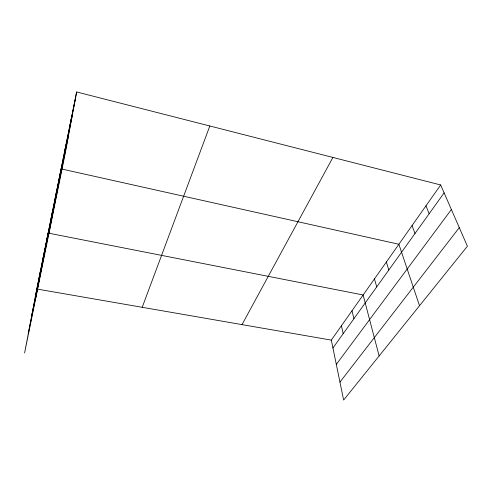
<?xml version="1.0" encoding="UTF-8"?>
<svg xmlns="http://www.w3.org/2000/svg" width="492" height="492" viewBox="0 0 492 492"><rect width="100%" height="100%" fill="white"/><g stroke="black" fill="none" stroke-linecap="round" stroke-linejoin="round"><path stroke-width="0.74" d="M76.641 91.967L65.11 153.885L24.6 352.961L36.789 289.007L76.641 91.967L440.672 184.967L467.4 246.221L343.644 400.033L331.319 340.113L440.672 184.967M49.04 232.87L61.088 168.873L398.883 244.26L419.516 305.735M64.427 152.944L65.953 144.82M69.63 127.25L71.125 119.236M42.54 261.086L44.126 252.747M35.879 297.543L48.105 233.073L363.127 294.985L379.129 355.925M50.614 221.191L52.189 212.882M54.95 199.783L56.506 191.517M38.776 279.696L40.362 271.363M35.209 297.328L75.178 99.833M31.875 314.788L72.066 116.524M28.278 333.681L68.652 134.863M142.213 307.303L209.82 125.995M242.009 324.622L332.912 157.44M332.936 347.979L444.116 192.87M336.313 364.418L451.379 209.518M339.954 382.099L459.288 227.63M36.789 289.007L331.319 340.113M425.98 205.816L429.147 213.756M412.068 225.545L414.984 233.516M386.361 262.021L388.828 270.003M374.455 278.909L376.724 286.885M352.008 310.76L353.926 318.687M341.417 325.784L343.182 333.687"/></g></svg>
